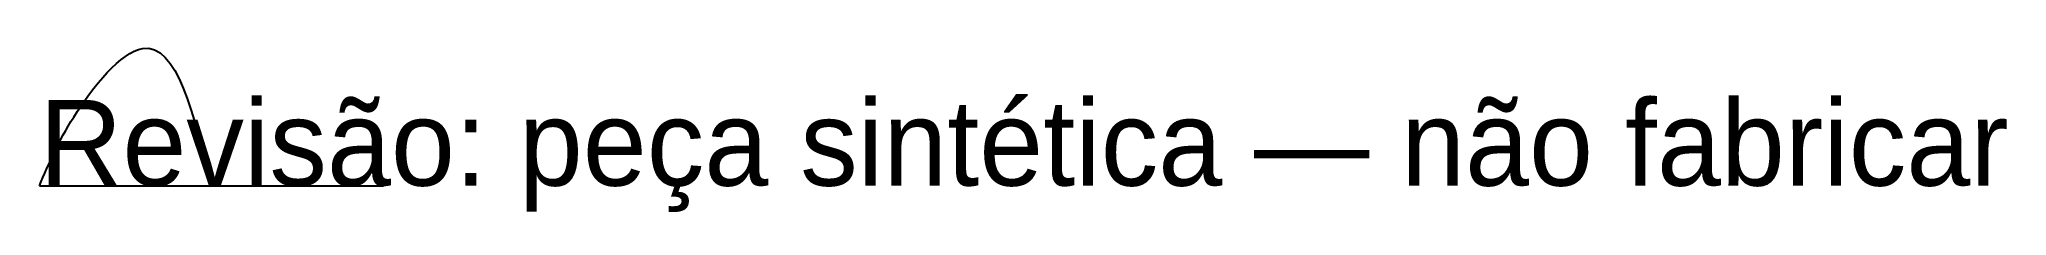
# Model space of a CAD drawing. Extents: x 0 to 57.2, y -0.8 to 4.2.
import ezdxf

# ---------------------------------------------------------------- set-up
doc = ezdxf.new("R2010")
doc.units = 0

msp = doc.modelspace()

# ---------------------------------------------------------------- linework, layer by layer
msp.add_line((0, 0), (10, 0))
msp.add_spline([(0, 0), (1, 2), (3, 4), (5, 0)], degree=3)

# ---------------------------------------------------------------- texts
msp.add_text('Revisão: peça sintética — não fabricar', height=2.5).set_placement((0, 0))

doc.saveas('drawing.dxf')
